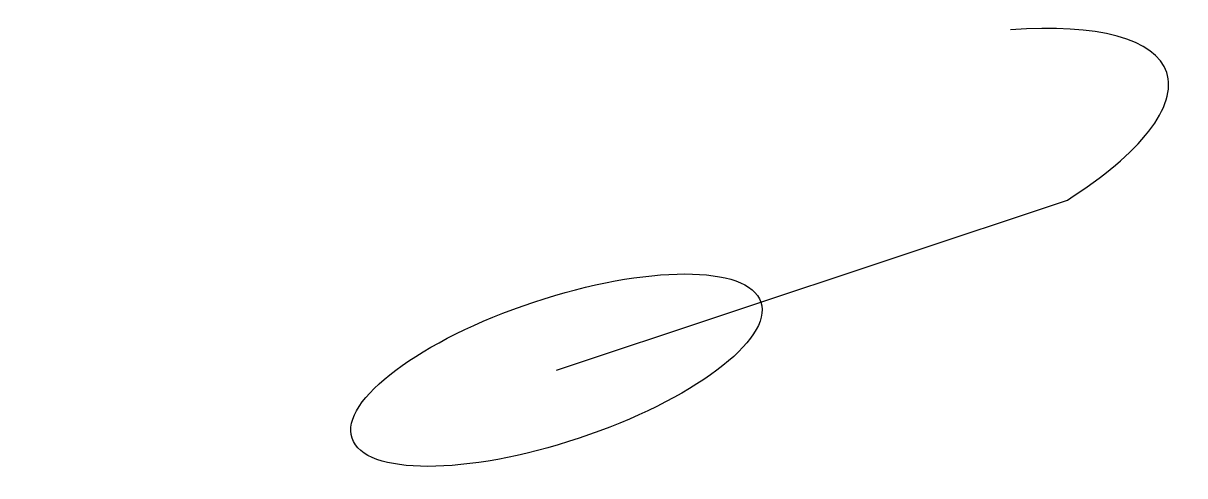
# Model space of a CAD drawing. Extents: x -29.7 to 35, y -5.9 to 19.3.
import ezdxf

# ---------------------------------------------------------------- set-up
doc = ezdxf.new("R2010")
doc.units = 0
doc.layers.add('VIPRS_G13', color=7, linetype='Continuous')

# ---------------------------------------------------------------- blocks, each defined once
blk = doc.blocks.new('VIPRS_G13_OCS_SKEW_INNER')
blk.add_lwpolyline([(0, 0), (10, 0, 0.5), (10, 10)], format="xyb")
blk.add_circle((0, 0), 4)
blk = doc.blocks.new('VIPRS_G13_OCS_SKEW')
at = {"rotation": 45}
blk.add_blockref('VIPRS_G13_OCS_SKEW_INNER', (0, 0), dxfattribs=at)

msp = doc.modelspace()

# ---------------------------------------------------------------- block references
at = {"layer": 'VIPRS_G13', "xscale": 3}
msp.add_blockref('VIPRS_G13_OCS_SKEW', (0, 0), dxfattribs=at)

doc.saveas('drawing.dxf')
